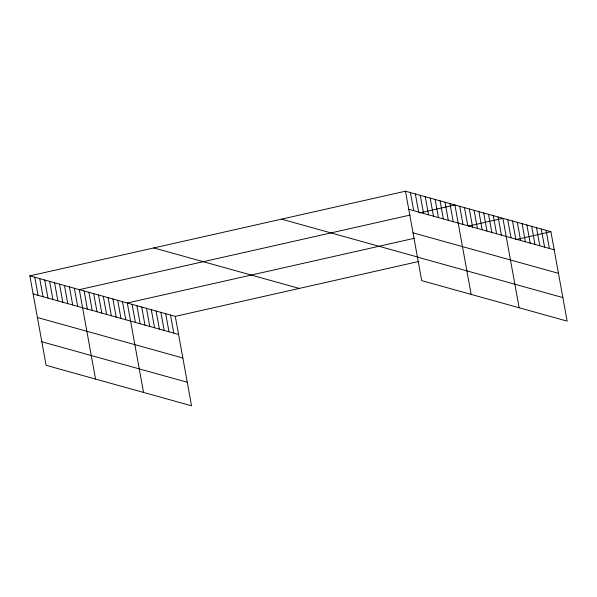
<?xml version="1.0" encoding="UTF-8"?>
<svg xmlns="http://www.w3.org/2000/svg" width="597" height="597" viewBox="0 0 597 597"><rect width="100%" height="100%" fill="white"/><g stroke="black" fill="none" stroke-linecap="round" stroke-linejoin="round"><path stroke-width="0.9" d="M29.85 275.874L175.294 316.365L191.547 405.796L46.103 365.312L29.85 275.874L405.453 191.204L550.897 231.688L567.15 321.126L421.706 280.635L405.453 191.204M410.146 215.062L79.304 289.642L95.55 379.073M419.616 212.928L454.907 204.972L471.16 294.403M414.243 238.315L127.295 303L143.549 392.438M468.473 226.091L502.898 218.33L519.151 307.761M175.294 316.365L418.967 261.434M515.607 239.643L550.897 231.688M408.744 209.301L554.188 249.785M413.02 232.845L558.464 273.329M281.508 219.144L417.348 256.956M417.43 257.098L562.874 297.582M153.802 247.934L299.239 288.418M33.141 293.97L178.578 334.462M37.417 317.514L182.861 357.999M41.827 341.768L187.264 382.252M546.098 230.352L549.389 248.449M541.3 229.017L544.583 247.113M536.502 227.681L539.785 245.777M531.696 226.345L534.987 244.442M526.897 225.009L530.188 243.106M522.099 223.674L525.39 241.77M517.301 222.338L520.591 240.434M512.502 221.002L515.786 239.098M507.704 219.666L510.987 237.763M498.099 216.995L501.39 235.091M493.301 215.659L496.592 233.755M488.503 214.323L491.794 232.42M483.704 212.987L486.988 231.084M478.906 211.651L482.189 229.748M474.1 210.316L477.391 228.412M469.302 208.98L472.593 227.076M464.503 207.644L467.794 225.741M459.705 206.308L462.996 224.405M449.959 203.592L453.25 221.688M445.019 202.219L448.302 220.315M440.071 200.838L443.362 218.935M435.123 199.465L438.414 217.562M430.183 198.085L433.467 216.181M425.236 196.712L428.527 214.808M420.288 195.331L423.579 213.427M415.348 193.958L418.631 212.054M410.4 192.577L413.691 210.674M170.496 315.029L173.779 333.126M165.69 313.686L168.981 331.79M160.891 312.35L164.182 330.447M156.093 311.015L159.384 329.111M151.295 309.679L154.586 327.775M146.496 308.343L149.78 326.44M141.698 307.007L144.981 325.104M136.892 305.671L140.183 323.768M132.094 304.336L135.385 322.432M122.497 301.664L125.788 319.761M117.699 300.328L120.982 318.425M112.9 298.993L116.184 317.089M108.094 297.657L111.385 315.753M103.296 296.321L106.587 314.418M98.498 294.985L101.788 313.082M93.699 293.649L96.99 311.746M88.901 292.314L92.192 310.41M84.102 290.978L87.386 309.074M74.356 288.261L77.647 306.358M69.409 286.888L72.7 304.985M64.469 285.515L67.752 303.612M59.521 284.135L62.812 302.231M54.573 282.762L57.864 300.858M49.633 281.381L52.917 299.478M44.685 280.008L47.976 298.104M39.738 278.627L43.029 296.724M34.798 277.254L38.081 295.351"/></g></svg>
